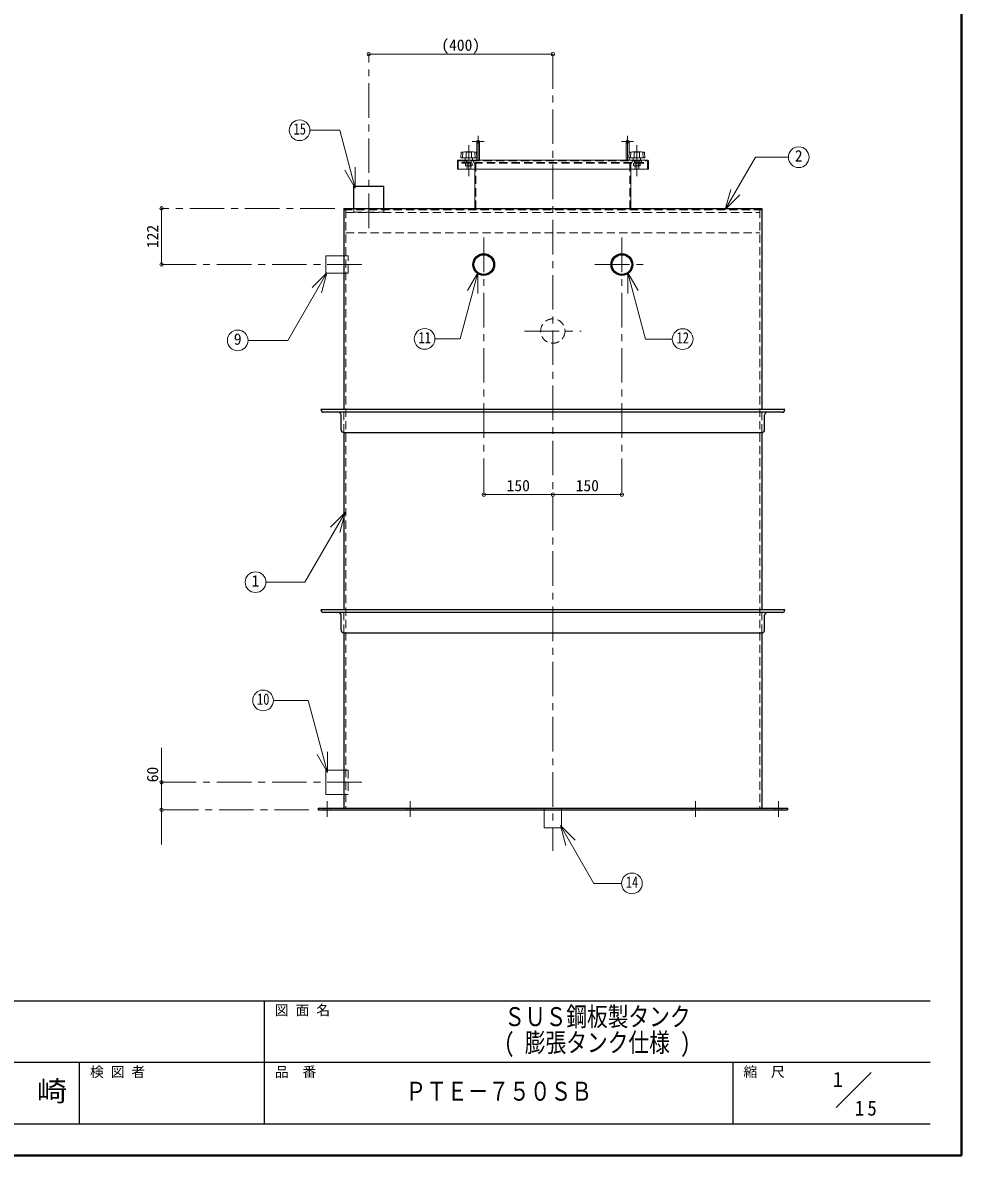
# Model space of a CAD drawing. Units: millimetres at full size, sheet at 1:15. Extents: x -3184 to 2891, y -2037 to 2178.
# Drawn here: x 851 to 2891, y -2037 to 424 of the extents above; entities that cross this region are included whole.
import ezdxf
from ezdxf.enums import TextEntityAlignment as Align

# ---------------------------------------------------------------- set-up
doc = ezdxf.new("R2010")
doc.units = ezdxf.units.MM
doc.header["$LTSCALE"] = 15
doc.header["$PDMODE"] = 32
doc.header["$PDSIZE"] = 7.5
doc.linetypes.add('CHAIN1', pattern=[8, 5, -1, 1, -1])
doc.linetypes.add('DASHED1', pattern=[1.8, 1.2, -0.6])
doc.layers.add('0-0', color=7, linetype='Continuous', lineweight=18)
doc.styles.add('ＭＳ ゴシック', font='')
doc.styles.get('ＭＳ ゴシック').set_extended_font_data('MS Gothic')

msp = doc.modelspace()

# ---------------------------------------------------------------- linework, layer by layer
at = {"layer": '0-0', "color": 1, "lineweight": 40}
for q in [(2890.8, 2177.87), (-3184.2, -2037.13)]:
    msp.add_line((2890.8, -2037.13), q, dxfattribs=at)
at = {"layer": '0-0', "color": 4, "lineweight": 9}
for p, q in [((1603.3, 355.37), (2003.3, 355.37)), ((1837.8, 165.37), (1837.8, 135.87)), ((1843.8, 165.37), (1843.8, 125.37)), ((2162.8, 165.37), (2162.8, 125.37)), ((2168.8, 165.37), (2168.8, 135.87)), ((1837.8, 130.24), (1837.8, 125.37)), ((2168.8, 130.24), (2168.8, 125.37)), ((1833.8, 105.37), (1833.8, 20.37)), ((2172.8, 105.37), (2172.8, 20.37)), ((1153.3, -101.63), (1153.3, 20.37)), ((1153.3, -1151.63), (1153.3, -1361.63))]:
    msp.add_line(p, q, dxfattribs=at)
at = {"layer": '0-0', "color": 4, "linetype": 'CHAIN1', "lineweight": 9}
for p, q in [((1603.3, -22.63), (1603.3, 355.37)), ((2003.3, 355.37), (2003.3, -1375.63)), ((1840.8, 178.37), (1840.8, 125.37)), ((2165.8, 178.37), (2165.8, 125.37)), ((1820.8, 90.37), (1820.8, 157.97)), ((1827.8, 165.37), (1853.8, 165.37)), ((2178.8, 165.37), (2152.8, 165.37)), ((2185.8, 90.37), (2185.8, 157.97)), ((1529.3, 20.37), (1153.3, 20.37)), ((1853.3, -43.13), (1853.3, -601.63)), ((2153.3, -43.13), (2153.3, -601.63)), ((1153.3, -101.63), (1593.3, -101.63)), ((2094.8, -101.63), (2211.8, -101.63)), ((1941.8, -246.13), (2064.8, -246.13)), ((1153.3, -1226.63), (1593.3, -1226.63)), ((1513.3, -1267.63), (1513.3, -1301.63)), ((1693.3, -1267.63), (1693.3, -1301.63)), ((2313.3, -1267.63), (2313.3, -1301.63)), ((2493.3, -1267.63), (2493.3, -1301.63)), ((1473.3, -1286.63), (1153.3, -1286.63))]:
    msp.add_line(p, q, dxfattribs=at)
at = {"layer": '0-0'}
for p, q in [((1475.67, 190.04), (1540.21, 190.04)), ((1573.81, 64.65), (1540.21, 190.04)), ((1795.8, 123.37), (1795.8, 105.37)), ((1797.8, 125.37), (2208.8, 125.37)), ((1803.63, 130.58), (1803.97, 141.1)), ((1837.57, 130.17), (1804.03, 130.17)), ((1811.39, 142.96), (1805.48, 142.65)), ((1807.25, 130.17), (1807.64, 141.81)), ((1829.79, 142.97), (1811.81, 142.97)), ((1813.17, 125.74), (1812.8, 130.17)), ((1815.31, 130.17), (1814.93, 141.81)), ((1826.28, 130.17), (1826.67, 141.81)), ((1828.43, 125.74), (1828.8, 130.17)), ((1830.21, 142.96), (1836.11, 142.65)), ((1834.35, 130.17), (1833.96, 141.81)), ((1837.97, 130.58), (1837.63, 141.1)), ((2168.63, 130.58), (2168.97, 141.1)), ((2169.03, 130.17), (2202.57, 130.17)), ((2176.39, 142.96), (2170.48, 142.65)), ((2172.25, 130.17), (2172.64, 141.81)), ((2176.81, 142.97), (2194.79, 142.97)), ((2178.17, 125.74), (2177.8, 130.17)), ((2180.31, 130.17), (2179.93, 141.81)), ((2191.28, 130.17), (2191.67, 141.81)), ((2193.43, 125.74), (2193.8, 130.17)), ((2195.21, 142.96), (2201.11, 142.65)), ((2199.35, 130.17), (2198.96, 141.81)), ((2202.97, 130.58), (2202.63, 141.1)), ((2210.8, 123.37), (2210.8, 105.37)), ((2378.01, 18.21), (2443.47, 131.59)), ((2443.47, 131.59), (2514.96, 131.59)), ((1573.81, 64.65), (1551.31, 103.62)), ((1573.81, 64.65), (1573.81, 109.65)), ((1795.8, 105.37), (2210.8, 105.37)), ((2378.01, 18.21), (2389.65, 61.68)), ((2378.01, 18.21), (2409.83, 50.03)), ((1510.3, -120.63), (1510.3, -82.63)), ((1549.3, -82.63), (1510.3, -82.63)), ((1512.16, -119.64), (1427.41, -266.43)), ((1512.16, -119.64), (1480.34, -151.46)), ((1512.16, -119.64), (1500.51, -163.11)), ((1549.3, -120.63), (1510.3, -120.63)), ((1840.61, -119.32), (1802.06, -263.17)), ((1840.61, -119.32), (1818.11, -158.29)), ((1840.61, -119.32), (1840.61, -164.32)), ((2165.99, -119.32), (2165.99, -164.32)), ((2165.99, -119.32), (2188.49, -158.29)), ((2165.99, -119.32), (2204.66, -263.65)), ((1341.2, -266.43), (1427.41, -266.43)), ((1747.22, -263.17), (1802.06, -263.17)), ((2262.84, -263.65), (2204.66, -263.65)), ((1552.13, -640.32), (1464.67, -791.8)), ((1552.13, -640.32), (1520.31, -672.14)), ((1552.13, -640.32), (1540.48, -683.78)), ((1379.86, -791.8), (1464.67, -791.8)), ((1396.23, -1048.7), (1471.67, -1048.7)), ((1513.6, -1205.18), (1471.67, -1048.7)), ((1513.6, -1205.18), (1491.1, -1166.21)), ((1513.6, -1205.18), (1513.6, -1160.18)), ((1510.3, -1253.13), (1510.3, -1200.13)), ((1510.3, -1200.13), (1549.3, -1200.13)), ((1510.3, -1253.13), (1549.3, -1253.13)), ((1984.3, -1286.63), (1984.3, -1325.63)), ((2022.3, -1286.63), (2022.3, -1325.63)), ((2022.3, -1325.63), (1984.3, -1325.63)), ((2020, -1320.52), (2051.82, -1352.34)), ((2020, -1320.52), (2031.64, -1363.98)), ((2618.97, -1932.89), (2694.73, -1857.13))]:
    msp.add_line(p, q, dxfattribs=at)
at = {"layer": '0-0', "color": 4, "linetype": 'DASHED1', "lineweight": 9}
for p, q in [((1798.8, 123.37), (2207.8, 123.37)), ((1810.8, 120.37), (1810.8, 123.37)), ((1815.8, 118.37), (1815.8, 125.37)), ((1816.8, 105.87), (1816.8, 125.37)), ((1824.8, 105.87), (1824.8, 125.37)), ((1825.8, 118.37), (1825.8, 125.37)), ((1830.8, 120.37), (1830.8, 123.37)), ((2175.8, 120.37), (2175.8, 123.37)), ((2180.8, 118.37), (2180.8, 125.37)), ((2181.8, 105.87), (2181.8, 125.37)), ((2189.8, 105.87), (2189.8, 125.37)), ((2190.8, 118.37), (2190.8, 125.37)), ((2195.8, 120.37), (2195.8, 123.37)), ((1797.8, 122.37), (1797.8, 105.37)), ((1805.8, 120.37), (1805.8, 118.37)), ((1805.8, 120.37), (2200.8, 120.37)), ((1805.8, 118.37), (2200.8, 118.37)), ((1814.55, 112.87), (1827.05, 112.87)), ((1817.3, 105.37), (1816.8, 105.87)), ((1824.8, 105.87), (1816.8, 105.87)), ((1817.05, 118.07), (1817.05, 113.37)), ((1824.8, 105.87), (1824.3, 105.37)), ((1824.55, 118.07), (1824.55, 113.37)), ((1833.8, 105.37), (1833.8, 117.37)), ((1835.8, 118.37), (1835.8, 17.37)), ((2170.8, 118.37), (2170.8, 17.37)), ((2172.8, 105.37), (2172.8, 117.37)), ((2192.05, 112.87), (2179.55, 112.87)), ((2181.8, 105.87), (2182.3, 105.37)), ((2181.8, 105.87), (2189.8, 105.87)), ((2182.05, 118.07), (2182.05, 113.37)), ((2189.3, 105.37), (2189.8, 105.87)), ((2189.55, 118.07), (2189.55, 113.37)), ((2200.8, 120.37), (2200.8, 118.37)), ((2208.8, 122.37), (2208.8, 105.37)), ((1553.3, 11.37), (2453.3, 11.37)), ((1553.3, -32.63), (2453.3, -32.63)), ((1549.3, -1200.13), (1558.3, -1200.13)), ((1558.3, -1200.13), (1558.3, -1253.13)), ((1549.3, -1253.13), (1558.3, -1253.13)), ((1506.3, -1282.63), (1506.3, -1286.63)), ((1520.3, -1282.63), (1520.3, -1286.63)), ((1984.3, -1286.63), (1984.3, -1282.63)), ((2022.3, -1286.63), (2022.3, -1282.63)), ((2486.3, -1282.63), (2486.3, -1286.63)), ((2500.3, -1282.63), (2500.3, -1286.63))]:
    msp.add_line(p, q, dxfattribs=at)
at = {"layer": '0-0', "color": 5, "lineweight": 25}
for p, q in [((1635.8, 20.37), (1635.8, 68.37)), ((1549.3, 20.37), (2457.3, 20.37)), ((1549.3, 20.37), (1549.3, -416.63)), ((2457.3, 20.37), (2457.3, -416.63)), ((2507.3, -416.63), (1499.3, -416.63)), ((2501.3, -422.63), (1505.3, -422.63)), ((1543.3, -460.63), (1543.3, -428.63)), ((2463.3, -460.63), (2463.3, -428.63)), ((1549.3, -466.63), (1549.3, -851.63)), ((1549.3, -466.63), (2457.3, -466.63)), ((2457.3, -466.63), (2457.3, -851.63)), ((2507.3, -851.63), (1499.3, -851.63)), ((2501.3, -857.63), (1505.3, -857.63)), ((1543.3, -895.63), (1543.3, -863.63)), ((2463.3, -895.63), (2463.3, -863.63)), ((1549.3, -901.63), (2457.3, -901.63)), ((1549.3, -901.63), (1549.3, -1282.63)), ((2457.3, -901.63), (2457.3, -1282.63)), ((1493.3, -1282.63), (1493.3, -1286.63)), ((1493.3, -1286.63), (2513.3, -1286.63))]:
    msp.add_line(p, q, dxfattribs=at)
at = {"layer": '0-0', "linetype": 'DASHED1'}
for p, q in [((1549.3, 17.37), (2457.3, 17.37)), ((1553.3, 17.37), (1553.3, -1282.63)), ((1635.8, 20.37), (1635.8, 12.37)), ((2453.3, 17.37), (2453.3, -1282.63)), ((1549.3, -466.63), (1549.3, -416.63)), ((2457.3, -466.63), (2457.3, -416.63)), ((1549.3, -901.63), (1549.3, -851.63)), ((2457.3, -901.63), (2457.3, -851.63)), ((1686.3, -1282.63), (1686.3, -1286.63)), ((1700.3, -1282.63), (1700.3, -1286.63)), ((2306.3, -1282.63), (2306.3, -1286.63)), ((2320.3, -1282.63), (2320.3, -1286.63))]:
    msp.add_line(p, q, dxfattribs=at)
at = {"layer": '0-0', "color": 6, "lineweight": 25}
for p, q in [((-3116.7, -1701.77), (2823.3, -1701.77)), ((1376.87, -1969.63), (1376.87, -1701.77)), ((2823.3, -1835.7), (-230.27, -1835.7)), ((975.08, -1969.63), (975.08, -1835.7)), ((2394.73, -1969.63), (2394.73, -1835.7)), ((2823.3, -1969.63), (-3116.7, -1969.63))]:
    msp.add_line(p, q, dxfattribs=at)
at = {"layer": '0-0', "color": 4, "linetype": 'DASHED1', "lineweight": 9}
for points in [[(1813.32, 118.07), (1813.32, 113.37), (1814.55, 112.87)], [(1828.28, 118.07), (1828.28, 113.37), (1827.05, 112.87)], [(2178.32, 118.07), (2178.32, 113.37), (2179.55, 112.87)], [(2193.28, 118.07), (2193.28, 113.37), (2192.05, 112.87)], [(1549.3, -120.63), (1558.3, -120.63), (1558.3, -82.63), (1549.3, -82.63)]]:
    msp.add_lwpolyline(points, dxfattribs=at)
at = {"layer": '0-0', "color": 5, "lineweight": 25}
for points in [[(1570.8, 20.37), (1570.8, 68.37), (1635.8, 68.37)], [(1493.3, -1282.63), (2513.3, -1282.63), (2513.3, -1286.63)]]:
    msp.add_lwpolyline(points, dxfattribs=at)
at = {"layer": '0-0', "linetype": 'DASHED1'}
msp.add_lwpolyline([(1570.8, 20.37), (1570.8, 12.37), (1635.8, 12.37)], dxfattribs=at)
at = {"layer": '0-0', "color": 4, "lineweight": 9}
msp.add_lwpolyline([(1853.3, -601.63), (2003.3, -601.63), (2153.3, -601.63)], dxfattribs=at)
at = {"layer": '0-0'}
msp.add_lwpolyline([(2020, -1320.52), (2092.62, -1446.3), (2152.6, -1446.3)], dxfattribs=at)
for centre in [(1453.17, 190.04), (2537.46, 131.59), (1318.7, -266.43), (1724.72, -263.17), (2285.34, -263.65), (1357.36, -791.8), (1373.73, -1048.7), (2175.1, -1446.3)]:
    msp.add_circle(centre, 22.5, dxfattribs=at)
at = {"layer": '0-0', "color": 5, "lineweight": 25}
for centre, radius in [((1853.3, -101.63), 23.5), ((1853.3, -101.63), 21.35), ((2153.3, -101.63), 23.5), ((2153.3, -101.63), 21.35)]:
    msp.add_circle(centre, radius, dxfattribs=at)
at = {"layer": '0-0', "color": 4, "linetype": 'DASHED1', "lineweight": 9}
msp.add_circle((2003.3, -246.13), 26.5, dxfattribs=at)
at = {"layer": '0-0', "color": 4, "lineweight": 9}
for centre, start in [((1840.8, 165.37), 360), ((2165.8, 165.37), 0)]:
    msp.add_arc(centre, 3, start, 180, dxfattribs=at)
at = {"layer": '0-0', "color": 4, "linetype": 'DASHED1', "lineweight": 9}
for centre, radius, start, end in [((1840.8, 165.37), 3, 180, 0), ((2165.8, 165.37), 3, 180, 360), ((1798.8, 122.37), 1, 90, 180), ((2207.8, 122.37), 1, 0, 90), ((1813.62, 118.07), 0.3, 90, 180), ((1814.31, 120.52), 7.65, 271.74524, 290.89913), ((1816.75, 118.07), 0.3, 0, 90), ((1817.35, 118.07), 0.3, 90, 180), ((1820.8, 127.2), 14.33, 254.82182, 285.17818), ((1824.25, 118.07), 0.3, 0, 90), ((1824.85, 118.07), 0.3, 90, 180), ((1827.28, 120.52), 7.65, 249.10087, 268.25476), ((1827.98, 118.07), 0.3, 0, 90), ((1832.8, 117.37), 1, 0, 90), ((1833.8, 118.37), 2, 0, 90), ((2172.8, 118.37), 2, 90, 180), ((2173.8, 117.37), 1, 90, 180), ((2178.62, 118.07), 0.3, 90, 180), ((2179.31, 120.52), 7.65, 271.74524, 290.89913), ((2181.75, 118.07), 0.3, 0, 90), ((2182.35, 118.07), 0.3, 90, 180), ((2185.8, 127.2), 14.33, 254.82182, 285.17818), ((2189.25, 118.07), 0.3, 0, 90), ((2189.85, 118.07), 0.3, 90, 180), ((2192.28, 120.52), 7.65, 249.10087, 268.25476), ((2192.98, 118.07), 0.3, 0, 90)]:
    msp.add_arc(centre, radius, start, end, dxfattribs=at)
at = {"layer": '0-0'}
for centre, radius, start, end in [((1797.8, 123.37), 2, 90, 180), ((1804.03, 130.57), 0.4, 178.15415, 270), ((1805.57, 141.05), 1.6, 93.01913, 178.15415), ((1805.19, 140.51), 1.66, 93.02757, 128.73305), ((1805.26, 134.2), 7.97, 72.62002, 91.09064), ((1811.81, 134.97), 8, 90, 93.01913), ((1813.57, 125.77), 0.4, 184.76364, 270), ((1815.33, 141.82), 0.4, 97.29873, 181.90915), ((1820.8, 99.1), 43.47, 82.70127, 97.29873), ((1826.27, 141.82), 0.4, 358.09085, 82.70127), ((1828.03, 125.77), 0.4, 270, 355.23636), ((1829.79, 134.97), 8, 86.98087, 90), ((1836.34, 134.2), 7.97, 88.90936, 107.37998), ((1836.03, 141.05), 1.6, 1.84585, 86.98087), ((1836.4, 140.51), 1.66, 51.26695, 86.97243), ((1837.57, 130.57), 0.4, 270, 1.84585), ((2169.03, 130.57), 0.4, 178.15415, 270), ((2170.57, 141.05), 1.6, 93.01913, 178.15415), ((2170.19, 140.51), 1.66, 93.02757, 128.73305), ((2170.26, 134.2), 7.97, 72.62002, 91.09064), ((2176.81, 134.97), 8, 90, 93.01913), ((2178.57, 125.77), 0.4, 184.76364, 270), ((2180.33, 141.82), 0.4, 97.29873, 181.90915), ((2185.8, 99.1), 43.47, 82.70127, 97.29873), ((2191.27, 141.82), 0.4, 358.09085, 82.70127), ((2193.03, 125.77), 0.4, 270, 355.23636), ((2194.79, 134.97), 8, 86.98087, 90), ((2201.34, 134.2), 7.97, 88.90936, 107.37998), ((2201.03, 141.05), 1.6, 1.84585, 86.98087), ((2201.4, 140.51), 1.66, 51.26695, 86.97243), ((2202.57, 130.57), 0.4, 270, 1.84585), ((2208.8, 123.37), 2, 0, 90)]:
    msp.add_arc(centre, radius, start, end, dxfattribs=at)
at = {"layer": '0-0', "color": 5, "lineweight": 25}
for centre, start, end in [((1505.3, -416.63), 180, 270), ((2501.3, -416.63), 270, 0), ((1537.3, -428.63), 0, 90), ((2469.3, -428.63), 90, 180), ((1549.3, -460.63), 180, 270), ((2457.3, -460.63), 270, 0), ((1505.3, -851.63), 180, 270), ((1537.3, -863.63), 0, 90), ((2469.3, -863.63), 90, 180), ((2501.3, -851.63), 270, 0), ((1549.3, -895.63), 180, 270), ((2457.3, -895.63), 270, 0)]:
    msp.add_arc(centre, 6, start, end, dxfattribs=at)
at = {"layer": '0-0', "color": 1}
for p in [(1603.3, 355.37), (2003.3, 355.37), (1153.3, 20.37), (1153.3, -101.63), (1853.3, -601.63), (2003.3, -601.63), (2153.3, -601.63), (1153.3, -1226.63), (1153.3, -1286.63)]:
    msp.add_point(p, dxfattribs=at)

# ---------------------------------------------------------------- texts
at = {"layer": '0-0', "style": 'ＭＳ ゴシック'}
for s, height, p in [('(400)', 24.74, (1761.11, 355.37)), ('2', 24.74, (2529.02, 114.72)), ('9', 24.74, (1310.26, -283.31)), ('150', 24.74, (1902.99, -601.63)), ('150', 24.74, (2052.99, -601.63)), ('1', 24.74, (1348.92, -808.68)), ('図 面 名', 21.99, (1399.37, -1739.27)), ('検 図 者', 21.99, (997.58, -1873.2)), ('品\u3000番', 21.99, (1399.37, -1873.2)), ('縮\u3000尺', 21.99, (2417.23, -1873.2)), ('1', 32.99, (2611.35, -1898.42))]:
    msp.add_text(s, height=height, dxfattribs=at).set_placement(p, align=Align.BOTTOM_LEFT)
for s, height, width, p in [('15', 24.74, 0.8, (1440.05, 173.16)), ('11', 24.74, 0.8, (1711.59, -280.05)), ('12', 24.74, 0.8, (2272.21, -280.52)), ('10', 24.74, 0.8, (1360.61, -1065.57)), ('14', 24.74, 0.8, (2161.97, -1463.18)), ('ＳＵＳ鋼板製タンク', 41.24, 0.8, (1897.58, -1768.74)), ('( 膨張タンク仕様 )', 41.24, 0.8, (1897.58, -1824.99)), ('千\u3000崎', 43.99, 1.1, (750.08, -1932.67)), ('ＰＴＥ－７５０ＳＢ', 41.24, 0.8, (1683.3, -1930.79))]:
    msp.add_text(s, height=height, dxfattribs=dict(at, width=width)).set_placement(p, align=Align.BOTTOM_LEFT)
for s, p in [('122', (1153.3, -65.94)), ('60', (1153.3, -1226.63))]:
    msp.add_text(s, height=24.74, rotation=90, dxfattribs=at).set_placement(p, align=Align.BOTTOM_LEFT)
at = {"layer": '0-0', "insert": (2659.3, -1951.48), "char_height": 32.99, "attachment_point": 7, "style": 'ＭＳ ゴシック'}
msp.add_mtext('\\T1.36;\\W0.9;15', dxfattribs=at)

doc.saveas('drawing.dxf')
